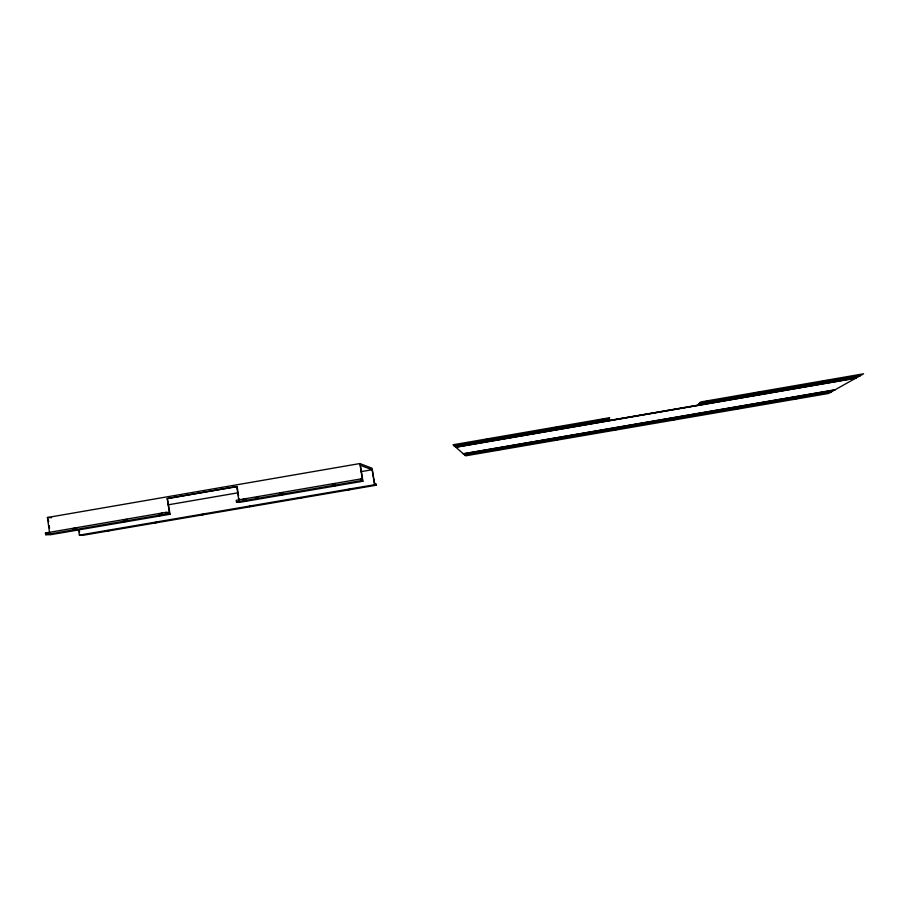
<?xml version="1.0" encoding="UTF-8"?>
<svg xmlns="http://www.w3.org/2000/svg" width="909" height="909" viewBox="0 0 909 909"><rect width="100%" height="100%" fill="white"/><g stroke="black" fill="none" stroke-linecap="round" stroke-linejoin="round"><path stroke-width="1.36" d="M127.317 519.482L125.828 519.493M242.714 499.484L246.634 498.961L243.93 499.518M72.925 528.561L76.697 528.084L74.243 528.595M162.438 513.483L158.814 513.903L162.313 513.301M334.137 484.077L335.341 483.758L332.353 484.077M124.726 519.664L123.329 519.982L124.999 519.903M279.722 493.098L282.79 492.769L281.131 493.167M454.125 445.762L609.075 418.981M699.396 403.38L860.459 375.542M454.295 445.91L609.007 419.174M699.18 403.596L859.994 375.815M166.574 513.04L169.358 512.562L167.267 498.507L170.097 514.244L50.472 534.731L45.689 534.662L45.45 533.015L49.609 533.083L47.404 517.505L359.85 463.556L372.088 468.249L374.508 483.213L375.962 483.668L376.212 485.224L83.583 535.185L79.401 535.128L78.64 529.788M455.716 447.148L856.062 378.019M455.886 447.285L855.596 378.269M167.267 498.507L236.726 486.52L238.885 500.643M167.756 498.552L237.135 486.588L238.544 495.791M463.295 453.75L835.076 389.791M463.442 453.875L834.689 390.018M168.12 504.825L237.988 492.803M360.941 471.657L372.122 469.737L374.542 484.724L376.212 485.224M464.635 454.92L831.394 391.859M464.772 455.034L831.008 392.074M45.45 533.015L166.142 512.324L169.358 512.562M359.85 463.556L362.407 479.475L360.737 478.963L236.226 500.302L236.476 501.984L239.556 502.359L362.93 481.236L360.373 465.328L372.122 469.737M255.543 497.791L258.315 497.314M45.689 534.662L166.392 513.994L170.097 514.244M236.476 501.984L361.009 480.656L362.93 481.236M79.401 535.128L374.542 484.724M47.404 517.505L51.529 517.698M360.737 478.963L361.009 480.656M238.942 498.416L239.351 501.041M166.142 512.324L166.392 513.994M79.174 529.595L79.549 532.265M48.268 519.175L48.631 521.766M49.188 525.652L49.552 528.254M753.606 393.415L758.992 392.427L753.606 393.415M609.541 417.731L608.496 420.594L697.612 405.198L700.782 401.948L863.55 373.815L828.553 393.449L465.658 455.818L453.023 444.785L609.541 417.731M72.709 530.345L76.935 529.742L72.709 530.345M794.386 398.846L799.25 397.972L794.386 398.846M822.225 381.553L827.701 380.553L822.225 381.553M486.008 439.615L491.121 438.786L486.008 439.615M105.16 531.106L109.091 530.538L105.16 531.106M123.567 521.641L127.771 521.027L123.567 521.641M494.269 450.387L498.836 449.648L494.269 450.387M159.064 515.562L163.245 514.96L159.064 515.562M152.78 522.97L156.678 522.402L152.78 522.97M551.843 428.23L556.967 427.4L551.843 428.23M553.161 440.263L557.74 439.524L553.161 440.263M597.861 420.276L603.008 419.447L597.861 420.276M200.957 514.744L204.832 514.187L200.957 514.744M612.836 430.014L617.438 429.264L612.836 430.014M242.748 501.223L246.884 500.632L242.748 501.223M249.134 506.518L252.986 505.961L249.134 506.518M278.938 495.03L283.051 494.439L278.938 495.03M672.615 419.731L677.239 418.992L672.615 419.731M706.645 401.471L711.827 400.642L706.645 401.471M298.072 498.166L301.89 497.609L298.072 498.166M331.524 486.02L335.614 485.44L331.524 486.02M733.427 409.277L738.063 408.527L733.427 409.277M347.204 489.781L350.999 489.224L347.204 489.781"/></g></svg>
